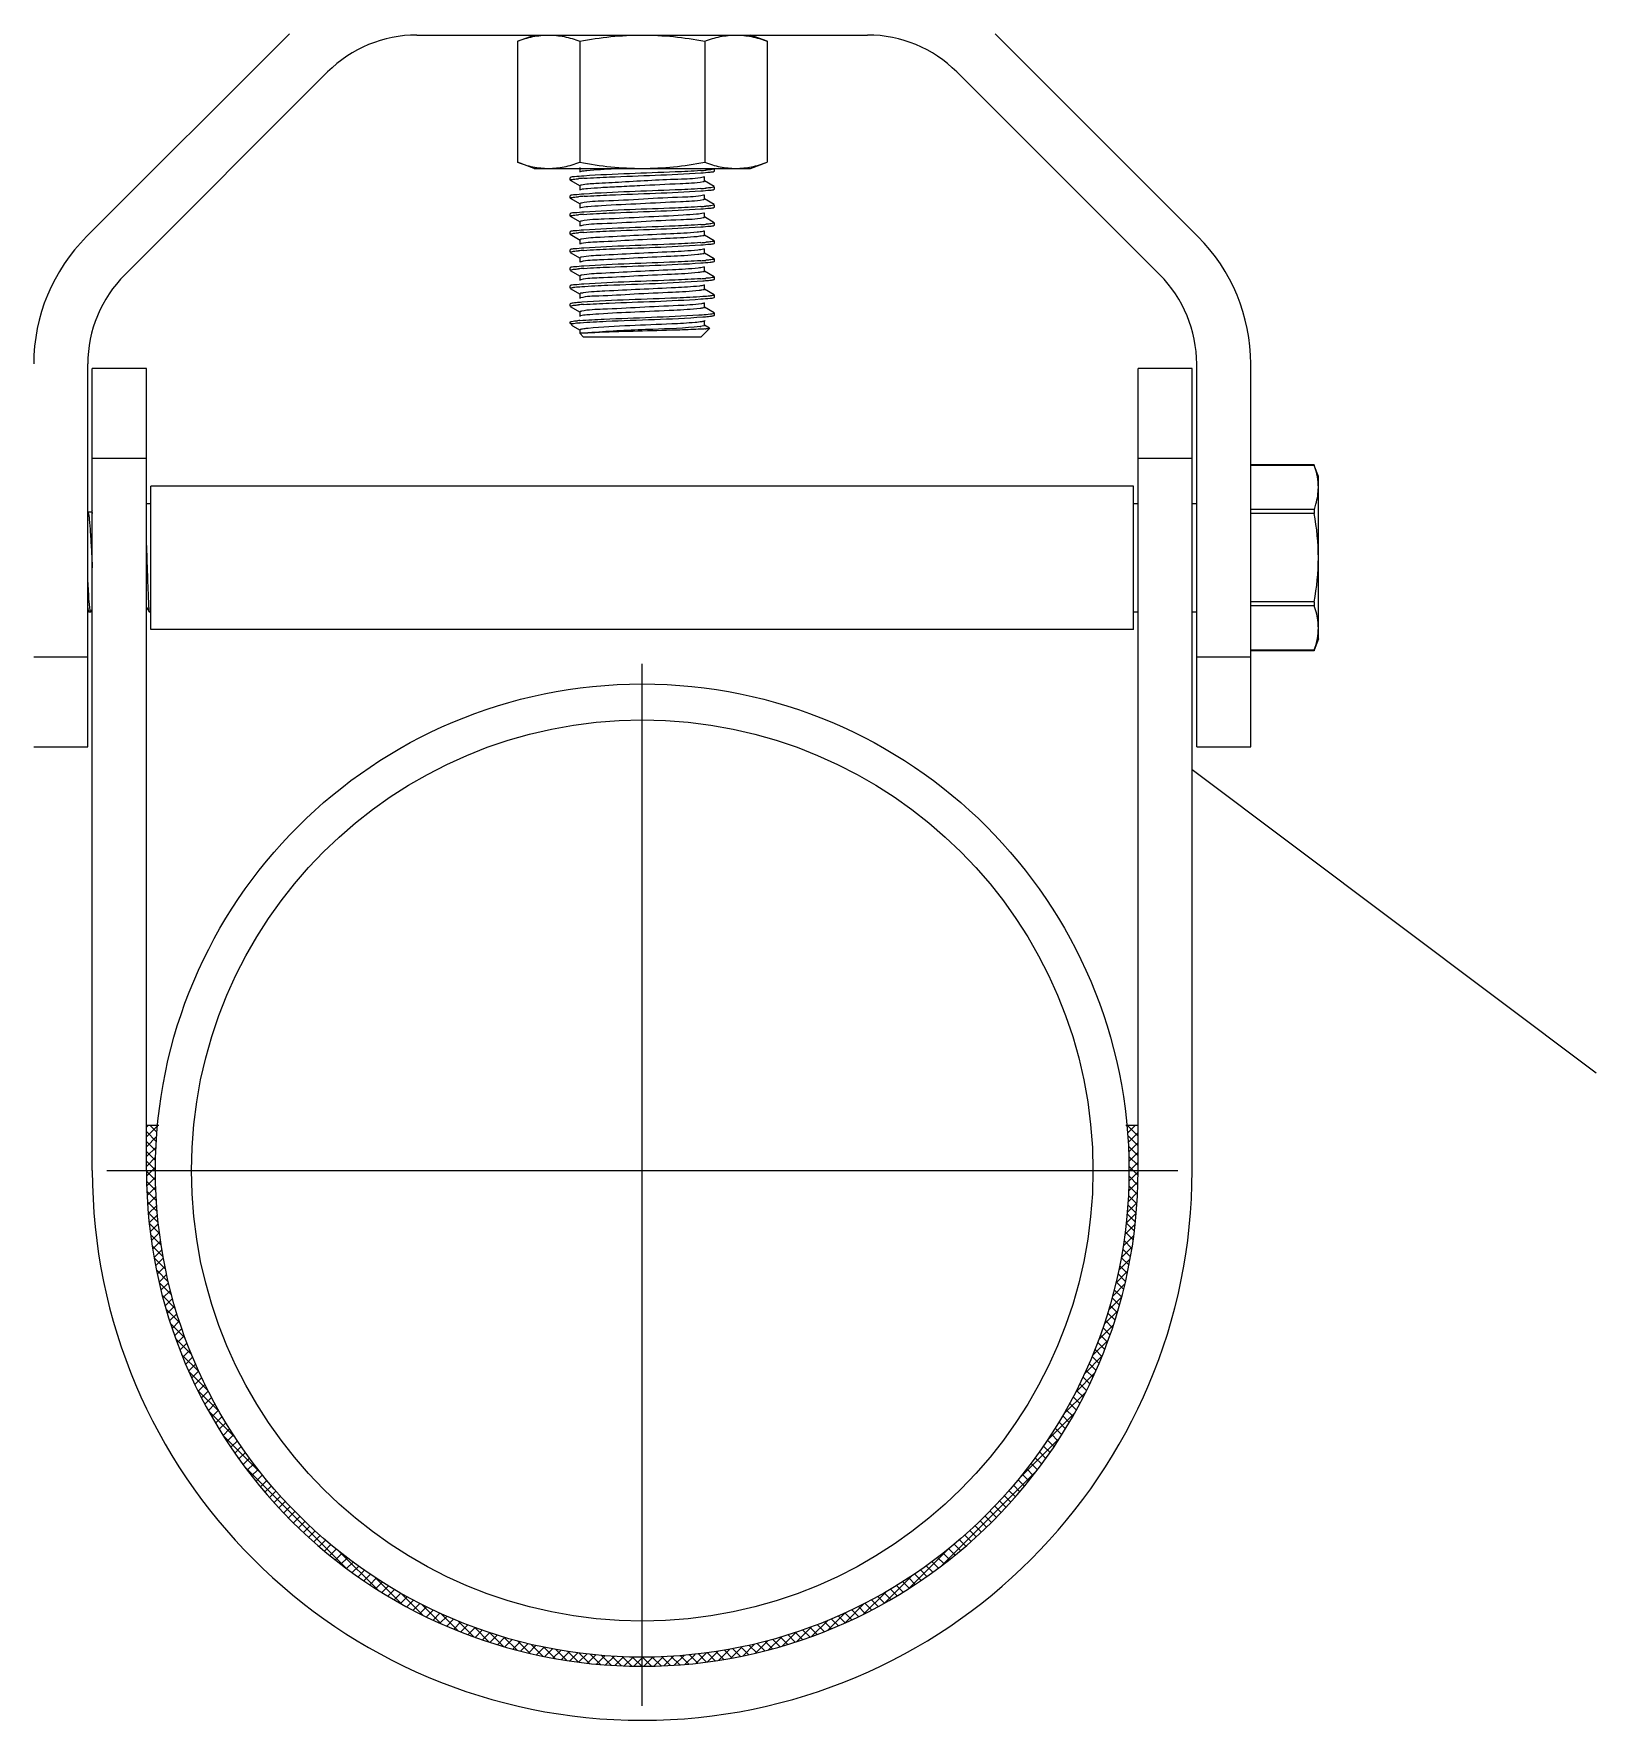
# Model space of a CAD drawing. Extents: x 1031190 to 1725648, y 733081 to 1571294.
# Drawn here: x 1133056 to 1135120, y 1245939 to 1248167 of the extents above; entities that cross this region are included whole.
import ezdxf

# ---------------------------------------------------------------- set-up
doc = ezdxf.new("R2010")
doc.units = 0
doc.header["$LTSCALE"] = 1000
doc.header["$MEASUREMENT"] = 0
doc.linetypes.add('CENTER', pattern=[8, 5, -1, 1, -1])
doc.styles.get("Standard").update_dxf_attribs({"font": 'gbenor.shx', "bigfont": 'gbcbig.shx'})
doc.dimstyles.get("Standard").update_dxf_attribs({"dimtxt": 0.18, "dimasz": 0.18, "dimexe": 0.18, "dimexo": 0.0625, "dimgap": 0.09, "dimtad": 0, "dimtih": 1, "dimtoh": 1, "dimdec": 4, "dimzin": 0, "dimdsep": 46, "dimtxsty": 'Standard', "dimcen": 0.09, "dimadec": 0, "dimazin": 0, "dimtfac": 1, "dimtdec": 4, "dimtofl": 0, "dimtmove": 0, "dimatfit": 3, "dimfxl": 0, "dimtolj": 1, "dimtzin": 0, "dimarcsym": 0})

msp = doc.modelspace()

# ---------------------------------------------------------------- hatches: boundary and pattern name
h = msp.add_hatch()
h.set_pattern_fill('ANSI37', color=256, scale=2.904, style=0)
h.set_pattern_definition([(45, (1273459.396, 1511985.405), (-6.51966594, 6.51966594), []), (135, (1273459.396, 1511985.405), (-6.51966594, -6.51966594), [])])
h.paths.add_polyline_path([(1134514.6, 1246724.9), (1134499.9, 1246724.9, -0.023186), (1134502.7, 1246665.3, -1), (1133216.8, 1246665.3, -0.023186), (1133219.6, 1246724.9), (1133204.9, 1246724.9), (1133204.9, 1246665.3, 1), (1134514.6, 1246665.3)])

# ---------------------------------------------------------------- linework, layer by layer
at = {"linetype": 'Continuous'}
for p, q in [((1133393.7, 1248167.2), (1133125.8, 1247899.3)), ((1133562.1, 1248165.5), (1134157.4, 1248165.5)), ((1133694.8, 1248157.5), (1133716.9, 1248165.5)), ((1134024.7, 1248157.5), (1134002.6, 1248165.5)), ((1134593.7, 1247899.3), (1134325.8, 1248167.2)), ((1133694.8, 1248157.5), (1133694.8, 1247997.4)), ((1133777.2, 1248157.5), (1133777.2, 1247997.4)), ((1133942.2, 1248157.5), (1133942.2, 1247997.4)), ((1134024.7, 1248157.5), (1134024.7, 1247997.4)), ((1133176.3, 1247848.8), (1133444.2, 1248116.7)), ((1134275.3, 1248116.7), (1134543.2, 1247848.8)), ((1133716.9, 1247989.3), (1133694.8, 1247997.4)), ((1133716.9, 1247989.3), (1134002.6, 1247989.3)), ((1133777.4, 1247990.3), (1133777.4, 1247984.3)), ((1133955, 1247985.8), (1133955, 1247988.8)), ((1133955, 1247985.8), (1133955, 1247988.8)), ((1134002.6, 1247989.3), (1134024.7, 1247997.4)), ((1133764.7, 1247977.1), (1133764.5, 1247976.9)), ((1133764.5, 1247973.9), (1133764.5, 1247976.9)), ((1133764.5, 1247973.9), (1133764.5, 1247976.9)), ((1133764.7, 1247973.6), (1133777.6, 1247966.1)), ((1133777.4, 1247966.4), (1133777.4, 1247960.5)), ((1133954.8, 1247965.2), (1133941.8, 1247972.7)), ((1133942.1, 1247972.4), (1133942.1, 1247978.4)), ((1133954.8, 1247985.5), (1133955, 1247985.8)), ((1133955, 1247962), (1133955, 1247965)), ((1133955, 1247962), (1133955, 1247965)), ((1133764.7, 1247953.3), (1133764.5, 1247953.1)), ((1133764.5, 1247950.1), (1133764.5, 1247953.1)), ((1133764.5, 1247950.1), (1133764.5, 1247953.1)), ((1133764.7, 1247949.8), (1133777.6, 1247942.3)), ((1133777.4, 1247942.6), (1133777.4, 1247936.7)), ((1133940.7, 1247947.9), (1133940, 1247947.7)), ((1133954.8, 1247941.4), (1133941.8, 1247948.9)), ((1133942.1, 1247948.6), (1133942.1, 1247954.5)), ((1133954.8, 1247961.7), (1133955, 1247962)), ((1133764.7, 1247929.5), (1133764.5, 1247929.2)), ((1133764.5, 1247926.3), (1133764.5, 1247929.2)), ((1133764.5, 1247926.3), (1133764.5, 1247929.2)), ((1133764.7, 1247926), (1133777.6, 1247918.5)), ((1133940.9, 1247924.1), (1133940.1, 1247923.9)), ((1133954.8, 1247917.6), (1133941.8, 1247925.1)), ((1133942.1, 1247924.8), (1133942.1, 1247930.7)), ((1133954.8, 1247937.9), (1133955, 1247938.2)), ((1133955, 1247938.2), (1133955, 1247941.1)), ((1133955, 1247938.2), (1133955, 1247941.1)), ((1133764.7, 1247905.7), (1133764.5, 1247905.4)), ((1133764.5, 1247902.5), (1133764.5, 1247905.4)), ((1133764.5, 1247902.5), (1133764.5, 1247905.4)), ((1133764.7, 1247902.2), (1133777.6, 1247894.7)), ((1133777.4, 1247918.8), (1133777.4, 1247912.9)), ((1133954.8, 1247893.8), (1133941.8, 1247901.3)), ((1133942.1, 1247901), (1133942.1, 1247906.9)), ((1133954.8, 1247914.1), (1133955, 1247914.4)), ((1133955, 1247914.4), (1133955, 1247917.3)), ((1133955, 1247914.4), (1133955, 1247917.3)), ((1133764.7, 1247881.9), (1133764.5, 1247881.6)), ((1133764.5, 1247878.6), (1133764.5, 1247881.6)), ((1133764.5, 1247878.6), (1133764.5, 1247881.6)), ((1133764.7, 1247878.4), (1133777.6, 1247870.9)), ((1133777.4, 1247895), (1133777.4, 1247889.1)), ((1133954.8, 1247870), (1133941.8, 1247877.5)), ((1133942.1, 1247877.2), (1133942.1, 1247883.1)), ((1133954.8, 1247890.3), (1133955, 1247890.5)), ((1133955, 1247890.5), (1133955, 1247893.5)), ((1133955, 1247890.5), (1133955, 1247893.5)), ((1133764.7, 1247858.1), (1133764.5, 1247857.8)), ((1133764.5, 1247854.8), (1133764.5, 1247857.8)), ((1133764.5, 1247854.8), (1133764.5, 1247857.8)), ((1133764.7, 1247854.6), (1133777.6, 1247847.1)), ((1133777.4, 1247871.2), (1133777.4, 1247865.2)), ((1133954.8, 1247846.2), (1133941.8, 1247853.6)), ((1133942.1, 1247853.3), (1133942.1, 1247859.3)), ((1133954.8, 1247866.5), (1133955, 1247866.7)), ((1133955, 1247866.7), (1133955, 1247869.7)), ((1133955, 1247866.7), (1133955, 1247869.7)), ((1133764.7, 1247834.3), (1133764.5, 1247834)), ((1133764.5, 1247831), (1133764.5, 1247834)), ((1133764.5, 1247831), (1133764.5, 1247834)), ((1133764.7, 1247830.8), (1133777.6, 1247823.3)), ((1133777.4, 1247847.4), (1133777.4, 1247841.4)), ((1133942.1, 1247829.5), (1133942.1, 1247835.5)), ((1133954.8, 1247842.7), (1133955, 1247842.9)), ((1133955, 1247842.9), (1133955, 1247845.9)), ((1133955, 1247842.9), (1133955, 1247845.9)), ((1133764.7, 1247810.4), (1133764.5, 1247810.2)), ((1133764.5, 1247807.2), (1133764.5, 1247810.2)), ((1133764.5, 1247807.2), (1133764.5, 1247810.2)), ((1133777.4, 1247823.6), (1133777.4, 1247817.6)), ((1133954.8, 1247822.3), (1133941.8, 1247829.8)), ((1133942.1, 1247805.7), (1133942.1, 1247811.7)), ((1133954.8, 1247818.8), (1133955, 1247819.1)), ((1133955, 1247819.1), (1133955, 1247822.1)), ((1133955, 1247819.1), (1133955, 1247822.1)), ((1133764.5, 1247786.5), (1133764.7, 1247786.6)), ((1133764.5, 1247786.4), (1133764.5, 1247786.5)), ((1133764.5, 1247784.3), (1133764.5, 1247786.4)), ((1133764.7, 1247806.9), (1133777.6, 1247799.5)), ((1133777.4, 1247799.8), (1133777.4, 1247793.8)), ((1133954.8, 1247798.5), (1133941.8, 1247806)), ((1133941.8, 1247787.6), (1133942.9, 1247788.2)), ((1133942.1, 1247781.9), (1133942.1, 1247787.9)), ((1133954.8, 1247798), (1133954.9, 1247798.1)), ((1133954.8, 1247795), (1133955, 1247795.3)), ((1133955, 1247795.3), (1133955, 1247798.3)), ((1133955, 1247795.3), (1133955, 1247798.3)), ((1133764.5, 1247784.3), (1133767.1, 1247784.3)), ((1133766.6, 1247782.2), (1133767.5, 1247781.5)), ((1133767.5, 1247781.5), (1133777.6, 1247775.6)), ((1133777.4, 1247775.9), (1133777.4, 1247771.4)), ((1133782.9, 1247771.4), (1133777.4, 1247771.4)), ((1133782.3, 1247766.4), (1133777.4, 1247771.4)), ((1133937.1, 1247766.4), (1133782.3, 1247766.4)), ((1133937.1, 1247766.4), (1133948.8, 1247778.1)), ((1133948.7, 1247778.2), (1133941.8, 1247782.2)), ((1133127.5, 1247224.9), (1133127.5, 1247730.9)), ((1133204.9, 1247725), (1133133.4, 1247725)), ((1133133.4, 1246665.3), (1133133.4, 1247725)), ((1133204.9, 1246665.3), (1133204.9, 1247725)), ((1134586, 1247725), (1134514.6, 1247725)), ((1134514.6, 1246665.3), (1134514.6, 1247725)), ((1134586, 1246665.3), (1134586, 1247725)), ((1134592, 1247224.9), (1134592, 1247730.9)), ((1134663.4, 1247224.9), (1134663.4, 1247730.9)), ((1133204.9, 1247605.9), (1133133.4, 1247605.9)), ((1134586, 1247605.9), (1134514.6, 1247605.9)), ((1134747.1, 1247597.8), (1134663.4, 1247597.8)), ((1134747.3, 1247597), (1134663.4, 1247597)), ((1134747, 1247597.8), (1134747.3, 1247597)), ((1134752.7, 1247582.1), (1134747.3, 1247597)), ((1134508.6, 1247569.6), (1133210.8, 1247569.6)), ((1133210.8, 1247380.3), (1133210.8, 1247569.6)), ((1134508.6, 1247380.3), (1134508.6, 1247569.6)), ((1134752.7, 1247367.8), (1134752.7, 1247582.1)), ((1133204.9, 1247546.4), (1133210.8, 1247546.4)), ((1133204.9, 1247546.4), (1133210.8, 1247546.4)), ((1134508.6, 1247546.4), (1134514.6, 1247546.4)), ((1134508.6, 1247546.4), (1134514.6, 1247546.4)), ((1134586, 1247546.4), (1134592, 1247546.4)), ((1134586, 1247546.4), (1134592, 1247546.4)), ((1133127.8, 1247534.8), (1133127.5, 1247535.4)), ((1133132.7, 1247535.1), (1133127.5, 1247535.1)), ((1133133.4, 1247536.7), (1133132.5, 1247535.1)), ((1134747.3, 1247538.5), (1134663.4, 1247538.5)), ((1134747.3, 1247533.4), (1134663.4, 1247533.4)), ((1133204.9, 1247408.6), (1133205.7, 1247408.6)), ((1133205.5, 1247408.9), (1133205.6, 1247408.6)), ((1133205.6, 1247408.6), (1133208.5, 1247403.6)), ((1134747.3, 1247416.5), (1134663.4, 1247416.5)), ((1134747.3, 1247411.4), (1134663.4, 1247411.4)), ((1133127.5, 1247405.5), (1133128.5, 1247403.7)), ((1133128.5, 1247403.7), (1133128.8, 1247403.5)), ((1133128.8, 1247403.5), (1133131.4, 1247403.5)), ((1133128.8, 1247403.5), (1133131.4, 1247403.5)), ((1133131.7, 1247403.7), (1133131.4, 1247403.5)), ((1133131.7, 1247403.7), (1133133.4, 1247406.8)), ((1133208.5, 1247403.6), (1133208.6, 1247403.5)), ((1133208.6, 1247403.5), (1133210.8, 1247403.5)), ((1133208.6, 1247403.5), (1133210.8, 1247403.5)), ((1134508.6, 1247403.5), (1134514.6, 1247403.5)), ((1134508.6, 1247403.5), (1134514.6, 1247403.5)), ((1134586, 1247403.5), (1134592, 1247403.5)), ((1134586, 1247403.5), (1134592, 1247403.5)), ((1134508.6, 1247380.3), (1133210.8, 1247380.3)), ((1134752.7, 1247367.8), (1134747.3, 1247352.9)), ((1133056.1, 1247344), (1133127.5, 1247344)), ((1134592, 1247344), (1134663.4, 1247344)), ((1134747.3, 1247352.9), (1134663.4, 1247352.9)), ((1134747.1, 1247352.1), (1134663.4, 1247352.1)), ((1134747.3, 1247352.9), (1134747, 1247352.1)), ((1133056.1, 1247224.9), (1133127.5, 1247224.9)), ((1134592, 1247224.9), (1134663.4, 1247224.9)), ((1133221.1, 1246724.9), (1133204.9, 1246724.9)), ((1134514.6, 1246724.9), (1134498.4, 1246724.9))]:
    msp.add_line(p, q, dxfattribs=at)
at = {"color": 0, "linetype": 'CENTER'}
for p, q in [((1133859.7, 1245958.1), (1133859.7, 1247334.8)), ((1133152.5, 1246665.3), (1134567, 1246665.3))]:
    msp.add_line(p, q, dxfattribs=at)
at = {"linetype": 'Continuous'}
for radius in [642.9, 595.3]:
    msp.add_circle((1133859.7, 1246665.3), radius, dxfattribs=at)
for centre, radius, start, end in [((1133562.1, 1247998.8), 166.7, 90, 135), ((1134157.4, 1247998.8), 166.7, 45, 90), ((1133909.6, 1248395.4), 409.9, 273.83, 274.8033), ((1133810.2, 1247563.4), 413.8, 93.801, 94.806), ((1133936.1, 1247990.8), 19.7, 281.4638, 282.555), ((1133810.5, 1247534.9), 418.5, 93.7705, 94.8059), ((1133909.6, 1248371.8), 410.1, 273.8287, 274.8033), ((1133809.7, 1247522.3), 407.3, 93.848, 94.803), ((1133909.6, 1248347.5), 409.6, 273.8318, 274.8033), ((1133294.2, 1247730.9), 238.1, 135, 180), ((1133809.8, 1247497.2), 408.5, 93.8383, 94.8045), ((1133909.9, 1248321), 406.9, 273.8501, 274.8032), ((1134425.3, 1247730.9), 238.1, 0, 45), ((1133809.9, 1247471.5), 410.4, 93.8243, 94.8054), ((1133909.7, 1248299.2), 409, 273.8361, 274.8034), ((1133810.2, 1247444.4), 413.7, 93.8019, 94.806), ((1133909.6, 1248276.3), 409.9, 273.8301, 274.8033), ((1133294.2, 1247730.9), 166.7, 135, 180), ((1133909.6, 1248252.7), 410.1, 273.8286, 274.8033), ((1134425.3, 1247730.9), 166.7, 0, 45), ((1133809.7, 1247403.2), 407.3, 93.8481, 94.803), ((1133800, 1247501.9), 287.3, 94.5029, 95.1286), ((1133806, 1247424.3), 362.3, 94.4288, 94.5479), ((1133925.6, 1247866.3), 86.5, 277.0601, 277.7461), ((1133930.9, 1247935.1), 158.4, 274.1459, 274.589), ((1133859.7, 1246665.3), 726.3, 180, 0), ((1133859.7, 1246665.3), 654.9, 180, 0)]:
    msp.add_arc(centre, radius, start, end, dxfattribs=at)
for points, knots in [([(1133694.8, 1248157.5), (1133701.5, 1248159.9), (1133715, 1248164), (1133729.1, 1248165.5), (1133736, 1248165.5)], [0, 0, 0, 0, 0.506411, 1, 1, 1, 1]), ([(1133736, 1248165.5), (1133742.9, 1248165.5), (1133757, 1248164), (1133770.6, 1248159.9), (1133777.2, 1248157.5)], [0, 0, 0, 0, 0.493589, 1, 1, 1, 1]), ([(1133777.2, 1248157.5), (1133790.9, 1248160), (1133818.2, 1248164), (1133845.9, 1248165.5), (1133859.7, 1248165.5)], [0, 0, 0, 0, 0.500036, 1, 1, 1, 1]), ([(1133859.7, 1248165.5), (1133873.6, 1248165.5), (1133901.2, 1248164), (1133928.6, 1248160), (1133942.2, 1248157.5)], [0, 0, 0, 0, 0.499964, 1, 1, 1, 1]), ([(1133942.2, 1248157.5), (1133948.9, 1248159.9), (1133962.4, 1248164), (1133976.5, 1248165.5), (1133983.5, 1248165.5)], [0, 0, 0, 0, 0.506411, 1, 1, 1, 1]), ([(1133983.5, 1248165.5), (1133990.4, 1248165.5), (1134004.5, 1248164), (1134018, 1248159.9), (1134024.7, 1248157.5)], [0, 0, 0, 0, 0.493589, 1, 1, 1, 1]), ([(1133694.8, 1247997.4), (1133701.5, 1247994.9), (1133715, 1247990.9), (1133729.1, 1247989.3), (1133736, 1247989.3)], [0, 0, 0, 0, 0.506411, 1, 1, 1, 1]), ([(1133736, 1247989.3), (1133742.9, 1247989.3), (1133757, 1247990.9), (1133770.6, 1247994.9), (1133777.2, 1247997.4)], [0, 0, 0, 0, 0.493589, 1, 1, 1, 1]), ([(1133777.2, 1247997.4), (1133790.9, 1247994.9), (1133818.2, 1247990.8), (1133845.9, 1247989.3), (1133859.7, 1247989.3)], [0, 0, 0, 0, 0.500036, 1, 1, 1, 1]), ([(1133839.3, 1247989.3), (1133833.9, 1247989.1), (1133816.3, 1247988.2), (1133798.7, 1247987.3), (1133786.6, 1247986.1)], [0, 0, 0, 0, 0.307606, 1, 1, 1, 1]), ([(1133859.7, 1247989.3), (1133873.6, 1247989.3), (1133901.2, 1247990.8), (1133928.6, 1247994.9), (1133942.2, 1247997.4)], [0, 0, 0, 0, 0.499964, 1, 1, 1, 1]), ([(1133942.2, 1247997.4), (1133948.9, 1247994.9), (1133962.4, 1247990.9), (1133976.5, 1247989.3), (1133983.5, 1247989.3)], [0, 0, 0, 0, 0.506411, 1, 1, 1, 1]), ([(1133955, 1247988.8), (1133955, 1247988.3), (1133952.7, 1247988.1), (1133951.5, 1247987.7), (1133950.4, 1247987.6)], [0, 0, 0, 0, 0.271498, 1, 1, 1, 1]), ([(1133983.5, 1247989.3), (1133990.4, 1247989.3), (1134004.5, 1247990.9), (1134018, 1247994.9), (1134024.7, 1247997.4)], [0, 0, 0, 0, 0.493589, 1, 1, 1, 1]), ([(1133764.5, 1247973.9), (1133764.5, 1247974.3), (1133766.8, 1247974.6), (1133767.9, 1247974.9), (1133769.1, 1247975.1)], [0, 0, 0, 0, 0.271489, 1, 1, 1, 1]), ([(1133782.5, 1247979.2), (1133778.4, 1247979), (1133772.6, 1247978.2), (1133766.3, 1247978.1), (1133764.7, 1247977.1)], [0, 0, 0, 0, 0.690397, 1, 1, 1, 1]), ([(1133779.4, 1247967.3), (1133778.9, 1247967.2), (1133778.3, 1247967), (1133777.4, 1247966.7), (1133777.4, 1247966.4)], [0, 0, 0, 0, 0.704879, 1, 1, 1, 1]), ([(1133786.6, 1247986.1), (1133785.5, 1247986), (1133782.5, 1247985.6), (1133779.3, 1247985.6), (1133777.6, 1247984.6)], [0, 0, 0, 0, 0.376069, 1, 1, 1, 1]), ([(1133940, 1247971.5), (1133930, 1247969.5), (1133902, 1247968.9), (1133865, 1247966.6), (1133830.1, 1247965.1), (1133807, 1247963.9), (1133790.2, 1247962.5), (1133781.2, 1247962), (1133778.3, 1247961.1)], [0, 0, 0, 0, 0.187457, 0.515971, 0.686936, 0.835422, 0.943971, 1, 1, 1, 1]), ([(1133940.3, 1247977.6), (1133931, 1247975.5), (1133894.8, 1247974.7), (1133847.6, 1247972), (1133803.5, 1247969.4), (1133785.6, 1247968.6), (1133779.4, 1247967.3)], [0, 0, 0, 0, 0.177393, 0.66769, 0.881926, 1, 1, 1, 1]), ([(1133937, 1247986.4), (1133925.7, 1247985.6), (1133874.2, 1247983.2), (1133822.7, 1247982), (1133782.5, 1247979.2)], [0, 0, 0, 0, 0.219163, 1, 1, 1, 1]), ([(1133782.7, 1247976.3), (1133794, 1247977), (1133845.4, 1247979.5), (1133896.9, 1247980.7), (1133937, 1247983.4)], [0, 0, 0, 0, 0.219847, 1, 1, 1, 1]), ([(1133937, 1247983.4), (1133941.1, 1247983.7), (1133946.9, 1247984.5), (1133953.2, 1247984.6), (1133954.8, 1247985.5)], [0, 0, 0, 0, 0.69032, 1, 1, 1, 1]), ([(1133941.8, 1247978.1), (1133941.7, 1247977.9), (1133941.2, 1247977.8), (1133940.6, 1247977.6), (1133940.3, 1247977.6)], [0, 0, 0, 0, 0.399724, 1, 1, 1, 1]), ([(1133942.1, 1247972.4), (1133942.1, 1247972.2), (1133941.3, 1247971.8), (1133940.8, 1247971.7), (1133940.3, 1247971.6)], [0, 0, 0, 0, 0.300214, 1, 1, 1, 1]), ([(1133955, 1247965), (1133955, 1247964.5), (1133952.7, 1247964.2), (1133951.5, 1247963.9), (1133950.4, 1247963.8)], [0, 0, 0, 0, 0.271487, 1, 1, 1, 1]), ([(1133764.5, 1247950.1), (1133764.5, 1247950.5), (1133766.8, 1247950.8), (1133768, 1247951.1), (1133769.1, 1247951.3)], [0, 0, 0, 0, 0.271295, 1, 1, 1, 1]), ([(1133782.7, 1247955.4), (1133778.6, 1247955.2), (1133772.7, 1247954.3), (1133766.3, 1247954.2), (1133764.7, 1247953.3)], [0, 0, 0, 0, 0.690611, 1, 1, 1, 1]), ([(1133779.4, 1247943.5), (1133778.9, 1247943.4), (1133778.3, 1247943.2), (1133777.4, 1247942.9), (1133777.4, 1247942.6)], [0, 0, 0, 0, 0.705077, 1, 1, 1, 1]), ([(1133778.3, 1247961.1), (1133778.2, 1247961), (1133777.9, 1247960.9), (1133777.7, 1247960.9), (1133777.6, 1247960.8)], [0, 0, 0, 0, 0.566217, 1, 1, 1, 1]), ([(1133940, 1247947.7), (1133930.3, 1247945.7), (1133902.5, 1247945.1), (1133857.9, 1247942.3), (1133817.1, 1247940.9), (1133790.8, 1247938.8), (1133781.6, 1247938.2), (1133778.6, 1247937.3)], [0, 0, 0, 0, 0.184913, 0.510935, 0.830756, 0.941119, 1, 1, 1, 1]), ([(1133940.7, 1247953.8), (1133931.6, 1247951.6), (1133904.8, 1247951.3), (1133861, 1247948.6), (1133816.5, 1247946.1), (1133789, 1247945.5), (1133779.4, 1247943.5)], [0, 0, 0, 0, 0.173043, 0.493074, 0.817013, 1, 1, 1, 1]), ([(1133937, 1247962.6), (1133925.7, 1247961.8), (1133874.3, 1247959.4), (1133822.9, 1247958.2), (1133782.7, 1247955.4)], [0, 0, 0, 0, 0.218984, 1, 1, 1, 1]), ([(1133783, 1247952.5), (1133794.3, 1247953.2), (1133845.7, 1247955.7), (1133897.1, 1247956.9), (1133937, 1247959.6)], [0, 0, 0, 0, 0.220532, 1, 1, 1, 1]), ([(1133937, 1247959.6), (1133941.1, 1247959.9), (1133946.9, 1247960.7), (1133953.2, 1247960.8), (1133954.8, 1247961.7)], [0, 0, 0, 0, 0.690291, 1, 1, 1, 1]), ([(1133941.8, 1247954.2), (1133941.7, 1247954.2), (1133941.3, 1247954), (1133940.9, 1247953.9), (1133940.7, 1247953.8)], [0, 0, 0, 0, 0.410179, 1, 1, 1, 1]), ([(1133942.1, 1247948.6), (1133942.1, 1247948.4), (1133941.5, 1247948.1), (1133941, 1247948), (1133940.7, 1247947.9)], [0, 0, 0, 0, 0.308051, 1, 1, 1, 1]), ([(1133764.5, 1247926.3), (1133764.5, 1247926.7), (1133766.8, 1247927), (1133767.9, 1247927.3), (1133769.1, 1247927.4)], [0, 0, 0, 0, 0.271606, 1, 1, 1, 1]), ([(1133783, 1247931.6), (1133778.8, 1247931.4), (1133772.8, 1247930.5), (1133766.4, 1247930.5), (1133764.7, 1247929.5)], [0, 0, 0, 0, 0.690892, 1, 1, 1, 1]), ([(1133779.4, 1247919.7), (1133778.9, 1247919.6), (1133778.3, 1247919.4), (1133777.4, 1247919), (1133777.4, 1247918.8)], [0, 0, 0, 0, 0.70574, 1, 1, 1, 1]), ([(1133778.6, 1247937.3), (1133778.4, 1247937.3), (1133778.1, 1247937.2), (1133777.8, 1247937.1), (1133777.6, 1247937)], [0, 0, 0, 0, 0.579663, 1, 1, 1, 1]), ([(1133940.1, 1247923.9), (1133930.5, 1247921.9), (1133903, 1247921.3), (1133858.6, 1247918.8), (1133814.8, 1247916.1), (1133788, 1247915.8), (1133778.9, 1247913.6)], [0, 0, 0, 0, 0.182676, 0.506256, 0.826306, 1, 1, 1, 1]), ([(1133940.9, 1247930.1), (1133937.9, 1247929.3), (1133928.8, 1247928.6), (1133902.6, 1247926.5), (1133861.7, 1247925.1), (1133817, 1247922.3), (1133789.2, 1247921.7), (1133779.4, 1247919.7)], [0, 0, 0, 0, 0.058467, 0.168569, 0.488344, 0.81473, 1, 1, 1, 1]), ([(1133782.3, 1247928.6), (1133793.6, 1247929.4), (1133845.2, 1247931.9), (1133896.9, 1247933.1), (1133937.2, 1247935.8)], [0, 0, 0, 0, 0.219027, 1, 1, 1, 1]), ([(1133937, 1247938.8), (1133925.8, 1247938), (1133874.5, 1247935.5), (1133823.1, 1247934.3), (1133783, 1247931.6)], [0, 0, 0, 0, 0.218636, 1, 1, 1, 1]), ([(1133937.2, 1247935.8), (1133941.2, 1247936.1), (1133947, 1247936.9), (1133953.2, 1247937), (1133954.8, 1247937.9)], [0, 0, 0, 0, 0.69012, 1, 1, 1, 1]), ([(1133941.8, 1247930.4), (1133941.7, 1247930.4), (1133941.4, 1247930.2), (1133941.1, 1247930.1), (1133940.9, 1247930.1)], [0, 0, 0, 0, 0.42214, 1, 1, 1, 1]), ([(1133942.1, 1247924.8), (1133942.1, 1247924.6), (1133941.6, 1247924.3), (1133941.2, 1247924.2), (1133940.9, 1247924.1)], [0, 0, 0, 0, 0.317825, 1, 1, 1, 1]), ([(1133955, 1247941.1), (1133955, 1247940.7), (1133952.7, 1247940.4), (1133951.5, 1247940.1), (1133950.4, 1247940)], [0, 0, 0, 0, 0.271512, 1, 1, 1, 1]), ([(1133764.5, 1247902.5), (1133764.5, 1247902.9), (1133766.8, 1247903.2), (1133767.9, 1247903.5), (1133769, 1247903.6)], [0, 0, 0, 0, 0.271632, 1, 1, 1, 1]), ([(1133782.3, 1247907.8), (1133778.2, 1247907.5), (1133772.5, 1247906.7), (1133766.3, 1247906.6), (1133764.7, 1247905.7)], [0, 0, 0, 0, 0.690153, 1, 1, 1, 1]), ([(1133778.9, 1247913.6), (1133778.6, 1247913.5), (1133778.2, 1247913.4), (1133777.8, 1247913.3), (1133777.6, 1247913.2)], [0, 0, 0, 0, 0.591406, 1, 1, 1, 1]), ([(1133932.2, 1247899.1), (1133920.4, 1247897.9), (1133892.3, 1247896.5), (1133849.4, 1247894.7), (1133810.3, 1247892.2), (1133787.1, 1247891.6), (1133779.2, 1247889.9)], [0, 0, 0, 0, 0.231611, 0.549958, 0.840821, 1, 1, 1, 1]), ([(1133932.2, 1247905), (1133920.5, 1247903.9), (1133892.7, 1247902.5), (1133850.1, 1247900.7), (1133810.9, 1247898.3), (1133787.7, 1247897.5), (1133779.5, 1247895.9)], [0, 0, 0, 0, 0.229817, 0.546056, 0.837001, 1, 1, 1, 1]), ([(1133937.2, 1247915), (1133925.9, 1247914.2), (1133874.3, 1247911.7), (1133822.6, 1247910.5), (1133782.3, 1247907.8)], [0, 0, 0, 0, 0.218951, 1, 1, 1, 1]), ([(1133782.4, 1247904.8), (1133793.7, 1247905.6), (1133845.2, 1247908.1), (1133896.8, 1247909.3), (1133937, 1247912)], [0, 0, 0, 0, 0.219111, 1, 1, 1, 1]), ([(1133941.2, 1247906.4), (1133940.8, 1247906.2), (1133937.8, 1247905.6), (1133934.8, 1247905.3), (1133932.2, 1247905)], [0, 0, 0, 0, 0.153672, 1, 1, 1, 1]), ([(1133942.1, 1247901), (1133942.1, 1247900.1), (1133937, 1247900.1), (1133934.7, 1247899.3), (1133932.2, 1247899.1)], [0, 0, 0, 0, 0.264855, 1, 1, 1, 1]), ([(1133937, 1247912), (1133941.1, 1247912.3), (1133946.9, 1247913.1), (1133953.2, 1247913.2), (1133954.8, 1247914.1)], [0, 0, 0, 0, 0.690251, 1, 1, 1, 1]), ([(1133941.8, 1247906.6), (1133941.8, 1247906.6), (1133941.5, 1247906.5), (1133941.3, 1247906.4), (1133941.2, 1247906.4)], [0, 0, 0, 0, 0.435885, 1, 1, 1, 1]), ([(1133955, 1247917.3), (1133955, 1247916.9), (1133952.7, 1247916.6), (1133951.6, 1247916.3), (1133950.4, 1247916.2)], [0, 0, 0, 0, 0.271635, 1, 1, 1, 1]), ([(1133764.5, 1247878.6), (1133764.5, 1247879.1), (1133766.8, 1247879.4), (1133767.9, 1247879.7), (1133769.1, 1247879.8)], [0, 0, 0, 0, 0.271604, 1, 1, 1, 1]), ([(1133782.4, 1247884), (1133778.3, 1247883.7), (1133772.6, 1247882.9), (1133766.3, 1247882.8), (1133764.7, 1247881.9)], [0, 0, 0, 0, 0.690253, 1, 1, 1, 1]), ([(1133779.5, 1247895.9), (1133779, 1247895.8), (1133778.3, 1247895.6), (1133777.4, 1247895.2), (1133777.4, 1247895)], [0, 0, 0, 0, 0.706684, 1, 1, 1, 1]), ([(1133779.2, 1247889.9), (1133778.9, 1247889.8), (1133778.3, 1247889.7), (1133777.8, 1247889.5), (1133777.6, 1247889.4)], [0, 0, 0, 0, 0.601132, 1, 1, 1, 1]), ([(1133933, 1247875.4), (1133921.2, 1247874.2), (1133893, 1247872.7), (1133849.6, 1247870.9), (1133810.2, 1247868.3), (1133786.8, 1247867.9), (1133778.9, 1247866)], [0, 0, 0, 0, 0.229681, 0.549925, 0.842622, 1, 1, 1, 1]), ([(1133933, 1247881.3), (1133921.5, 1247880.1), (1133893.7, 1247878.7), (1133851, 1247876.9), (1133811.5, 1247874.5), (1133787.9, 1247873.7), (1133779.6, 1247872.1)], [0, 0, 0, 0, 0.226067, 0.541995, 0.83483, 1, 1, 1, 1]), ([(1133937, 1247891.2), (1133925.8, 1247890.4), (1133874.2, 1247887.9), (1133822.6, 1247886.7), (1133782.4, 1247884)], [0, 0, 0, 0, 0.219164, 1, 1, 1, 1]), ([(1133782.5, 1247881), (1133793.8, 1247881.8), (1133845.3, 1247884.3), (1133896.9, 1247885.4), (1133937, 1247888.2)], [0, 0, 0, 0, 0.21936, 1, 1, 1, 1]), ([(1133941.8, 1247882.8), (1133941.5, 1247882.6), (1133938.6, 1247881.8), (1133935.6, 1247881.6), (1133933, 1247881.3)], [0, 0, 0, 0, 0.123476, 1, 1, 1, 1]), ([(1133942.1, 1247877.2), (1133942.1, 1247876.3), (1133937.4, 1247876.3), (1133935.3, 1247875.6), (1133933, 1247875.4)], [0, 0, 0, 0, 0.265469, 1, 1, 1, 1]), ([(1133937, 1247888.2), (1133941.1, 1247888.5), (1133946.9, 1247889.3), (1133953.2, 1247889.4), (1133954.8, 1247890.3)], [0, 0, 0, 0, 0.690307, 1, 1, 1, 1]), ([(1133955, 1247893.5), (1133955, 1247893.1), (1133952.7, 1247892.8), (1133951.6, 1247892.5), (1133950.4, 1247892.3)], [0, 0, 0, 0, 0.271547, 1, 1, 1, 1]), ([(1133764.5, 1247854.8), (1133764.5, 1247855.3), (1133766.8, 1247855.5), (1133767.9, 1247855.9), (1133769.1, 1247856)], [0, 0, 0, 0, 0.271494, 1, 1, 1, 1]), ([(1133782.5, 1247860.2), (1133778.4, 1247859.9), (1133772.6, 1247859.1), (1133766.3, 1247859), (1133764.7, 1247858.1)], [0, 0, 0, 0, 0.690391, 1, 1, 1, 1]), ([(1133779.6, 1247872.1), (1133779.1, 1247872), (1133778.4, 1247871.8), (1133777.4, 1247871.4), (1133777.4, 1247871.2)], [0, 0, 0, 0, 0.707858, 1, 1, 1, 1]), ([(1133778.9, 1247866), (1133778.7, 1247865.9), (1133778.2, 1247865.8), (1133777.8, 1247865.6), (1133777.6, 1247865.5)], [0, 0, 0, 0, 0.593362, 1, 1, 1, 1]), ([(1133933.7, 1247857.6), (1133922.4, 1247856.4), (1133894.9, 1247855), (1133852.3, 1247853.1), (1133812.5, 1247850.8), (1133788.5, 1247849.9), (1133780, 1247848.3)], [0, 0, 0, 0, 0.221233, 0.535572, 0.830345, 1, 1, 1, 1]), ([(1133937, 1247867.3), (1133925.7, 1247866.6), (1133874.2, 1247864.1), (1133822.7, 1247862.9), (1133782.5, 1247860.2)], [0, 0, 0, 0, 0.219166, 1, 1, 1, 1]), ([(1133782.7, 1247857.2), (1133794, 1247858), (1133845.4, 1247860.4), (1133896.9, 1247861.6), (1133937, 1247864.4)], [0, 0, 0, 0, 0.219828, 1, 1, 1, 1]), ([(1133941.8, 1247859), (1133941.5, 1247858.8), (1133938.9, 1247858.1), (1133936.1, 1247857.8), (1133933.7, 1247857.6)], [0, 0, 0, 0, 0.125687, 1, 1, 1, 1]), ([(1133942.1, 1247853.3), (1133942.1, 1247852.6), (1133937.8, 1247852.5), (1133935.8, 1247851.8), (1133933.7, 1247851.6)], [0, 0, 0, 0, 0.266222, 1, 1, 1, 1]), ([(1133937, 1247864.4), (1133941.1, 1247864.6), (1133946.9, 1247865.4), (1133953.2, 1247865.6), (1133954.8, 1247866.5)], [0, 0, 0, 0, 0.69032, 1, 1, 1, 1]), ([(1133955, 1247869.7), (1133955, 1247869.3), (1133952.7, 1247869), (1133951.5, 1247868.7), (1133950.4, 1247868.5)], [0, 0, 0, 0, 0.271499, 1, 1, 1, 1]), ([(1133764.5, 1247831), (1133764.5, 1247831.4), (1133766.4, 1247831.7), (1133767.4, 1247832), (1133768.4, 1247832.1)], [0, 0, 0, 0, 0.27423, 1, 1, 1, 1]), ([(1133782.7, 1247836.4), (1133778.6, 1247836.1), (1133772.7, 1247835.3), (1133766.3, 1247835.2), (1133764.7, 1247834.3)], [0, 0, 0, 0, 0.690603, 1, 1, 1, 1]), ([(1133768.4, 1247832.1), (1133769.1, 1247832.2), (1133772.9, 1247832.7), (1133776.7, 1247833), (1133779.8, 1247833.2)], [0, 0, 0, 0, 0.191512, 1, 1, 1, 1]), ([(1133780, 1247848.3), (1133779.3, 1247848.2), (1133778.6, 1247848), (1133777.4, 1247847.7), (1133777.4, 1247847.4)], [0, 0, 0, 0, 0.711971, 1, 1, 1, 1]), ([(1133778.7, 1247842.1), (1133778.5, 1247842.1), (1133778.1, 1247842), (1133777.8, 1247841.8), (1133777.6, 1247841.7)], [0, 0, 0, 0, 0.586259, 1, 1, 1, 1]), ([(1133933.7, 1247851.6), (1133922, 1247850.4), (1133893.6, 1247848.9), (1133849.9, 1247847.2), (1133810.2, 1247844.5), (1133786.6, 1247844.1), (1133778.7, 1247842.1)], [0, 0, 0, 0, 0.227469, 0.549388, 0.843981, 1, 1, 1, 1]), ([(1133779.8, 1247833.2), (1133791.3, 1247834), (1133844.7, 1247836.6), (1133898.1, 1247837.7), (1133939.9, 1247840.8)], [0, 0, 0, 0, 0.215734, 1, 1, 1, 1]), ([(1133935.4, 1247833.9), (1133924.9, 1247832.7), (1133898.6, 1247831.4), (1133856.9, 1247829.4), (1133816.3, 1247827.4), (1133791.3, 1247826.2), (1133781.8, 1247824.8)], [0, 0, 0, 0, 0.206521, 0.513188, 0.812618, 1, 1, 1, 1]), ([(1133937, 1247843.5), (1133925.7, 1247842.8), (1133874.3, 1247840.3), (1133822.8, 1247839.1), (1133782.7, 1247836.4)], [0, 0, 0, 0, 0.218993, 1, 1, 1, 1]), ([(1133941.8, 1247835.2), (1133941.6, 1247835), (1133939.5, 1247834.4), (1133937.3, 1247834.2), (1133935.4, 1247833.9)], [0, 0, 0, 0, 0.13181, 1, 1, 1, 1]), ([(1133939.9, 1247840.8), (1133941, 1247840.8), (1133944.8, 1247841.1), (1133948.6, 1247841.5), (1133951.1, 1247841.8)], [0, 0, 0, 0, 0.307513, 1, 1, 1, 1]), ([(1133955, 1247845.9), (1133955, 1247845.5), (1133952.7, 1247845.2), (1133951.5, 1247844.9), (1133950.4, 1247844.7)], [0, 0, 0, 0, 0.271487, 1, 1, 1, 1]), ([(1133951.1, 1247841.8), (1133951.9, 1247842), (1133953.1, 1247842.2), (1133954.4, 1247842.4), (1133954.8, 1247842.7)], [0, 0, 0, 0, 0.642962, 1, 1, 1, 1]), ([(1133764.5, 1247807.2), (1133764.5, 1247807.6), (1133766.8, 1247807.9), (1133767.9, 1247808.2), (1133769.1, 1247808.4)], [0, 0, 0, 0, 0.271605, 1, 1, 1, 1]), ([(1133768.4, 1247811.3), (1133767.6, 1247811.2), (1133766.4, 1247810.9), (1133765.1, 1247810.7), (1133764.7, 1247810.4)], [0, 0, 0, 0, 0.643685, 1, 1, 1, 1]), ([(1133779.8, 1247812.4), (1133778.6, 1247812.3), (1133774.8, 1247812), (1133771, 1247811.6), (1133768.4, 1247811.3)], [0, 0, 0, 0, 0.307291, 1, 1, 1, 1]), ([(1133781.8, 1247824.8), (1133781.1, 1247824.7), (1133779.9, 1247824.4), (1133777.4, 1247824.5), (1133777.4, 1247823.6)], [0, 0, 0, 0, 0.422, 1, 1, 1, 1]), ([(1133778.5, 1247818.2), (1133778.3, 1247818.2), (1133778, 1247818.1), (1133777.8, 1247818), (1133777.6, 1247817.9)], [0, 0, 0, 0, 0.574954, 1, 1, 1, 1]), ([(1133934.7, 1247827.9), (1133923.1, 1247826.6), (1133894.5, 1247825.2), (1133850.3, 1247823.4), (1133810.1, 1247820.5), (1133786.2, 1247820.4), (1133778.5, 1247818.2)], [0, 0, 0, 0, 0.224291, 0.54869, 0.846043, 1, 1, 1, 1]), ([(1133938.1, 1247810.5), (1133927.8, 1247808.9), (1133900.6, 1247807.8), (1133857.1, 1247805.7), (1133814.7, 1247803.2), (1133788.8, 1247802.5), (1133779.7, 1247800.7)], [0, 0, 0, 0, 0.196785, 0.514107, 0.823563, 1, 1, 1, 1]), ([(1133939.9, 1247819.9), (1133928.4, 1247819.1), (1133875.1, 1247816.5), (1133821.6, 1247815.4), (1133779.8, 1247812.4)], [0, 0, 0, 0, 0.214986, 1, 1, 1, 1]), ([(1133782.3, 1247809.6), (1133793.6, 1247810.3), (1133845.2, 1247812.8), (1133896.9, 1247814), (1133937.2, 1247816.8)], [0, 0, 0, 0, 0.219029, 1, 1, 1, 1]), ([(1133942.1, 1247829.5), (1133942.1, 1247828.8), (1133938.3, 1247828.6), (1133936.6, 1247828.1), (1133934.7, 1247827.9)], [0, 0, 0, 0, 0.267546, 1, 1, 1, 1]), ([(1133937.2, 1247816.8), (1133941.2, 1247817), (1133947, 1247817.8), (1133953.2, 1247817.9), (1133954.8, 1247818.8)], [0, 0, 0, 0, 0.690116, 1, 1, 1, 1]), ([(1133941.8, 1247811.4), (1133941.4, 1247811.1), (1133940.2, 1247810.8), (1133938.9, 1247810.6), (1133938.1, 1247810.5)], [0, 0, 0, 0, 0.362158, 1, 1, 1, 1]), ([(1133951.1, 1247821), (1133950.4, 1247820.9), (1133946.7, 1247820.4), (1133942.9, 1247820.1), (1133939.9, 1247819.9)], [0, 0, 0, 0, 0.191312, 1, 1, 1, 1]), ([(1133955, 1247822.1), (1133955, 1247821.7), (1133953.1, 1247821.4), (1133952.1, 1247821.1), (1133951.1, 1247821)], [0, 0, 0, 0, 0.274546, 1, 1, 1, 1]), ([(1133764.7, 1247786.6), (1133764.8, 1247786.7), (1133764.9, 1247786.7), (1133765.1, 1247786.8), (1133765.2, 1247786.8)], [0, 0, 0, 0, 0.441108, 1, 1, 1, 1]), ([(1133765.2, 1247786.8), (1133765.6, 1247787), (1133768.6, 1247787.6), (1133771.7, 1247787.9), (1133774.3, 1247788.1)], [0, 0, 0, 0, 0.146186, 1, 1, 1, 1]), ([(1133779.7, 1247800.7), (1133779.1, 1247800.5), (1133778.4, 1247800.4), (1133777.4, 1247800), (1133777.4, 1247799.8)], [0, 0, 0, 0, 0.709393, 1, 1, 1, 1]), ([(1133777.4, 1247788.4), (1133788, 1247789.2), (1133840.3, 1247791.8), (1133892.7, 1247793.1), (1133934.3, 1247795.7)], [0, 0, 0, 0, 0.203352, 1, 1, 1, 1]), ([(1133778.3, 1247794.4), (1133778.2, 1247794.3), (1133777.9, 1247794.3), (1133777.7, 1247794.2), (1133777.6, 1247794.1)], [0, 0, 0, 0, 0.564415, 1, 1, 1, 1]), ([(1133778, 1247785.4), (1133789.3, 1247786.3), (1133843.2, 1247789), (1133897.2, 1247790), (1133939.6, 1247793.1)], [0, 0, 0, 0, 0.210468, 1, 1, 1, 1]), ([(1133936.1, 1247804.3), (1133924.6, 1247802.9), (1133895.9, 1247801.5), (1133851.4, 1247799.3), (1133812.9, 1247797.8), (1133789.1, 1247795.8), (1133780.9, 1247795.2), (1133778.3, 1247794.4)], [0, 0, 0, 0, 0.21834, 0.545094, 0.846653, 0.94757, 1, 1, 1, 1]), ([(1133940.2, 1247787), (1133939.6, 1247786.9), (1133936, 1247786.3), (1133932.5, 1247786), (1133929.5, 1247785.7)], [0, 0, 0, 0, 0.171752, 1, 1, 1, 1]), ([(1133934.3, 1247795.7), (1133935.9, 1247795.8), (1133941, 1247796.2), (1133946.1, 1247796.6), (1133949.7, 1247797)], [0, 0, 0, 0, 0.305882, 1, 1, 1, 1]), ([(1133942.1, 1247805.7), (1133942.1, 1247805.1), (1133939.1, 1247804.9), (1133937.6, 1247804.4), (1133936.1, 1247804.3)], [0, 0, 0, 0, 0.270152, 1, 1, 1, 1]), ([(1133939.6, 1247793.1), (1133940.8, 1247793.2), (1133944.6, 1247793.5), (1133948.4, 1247793.8), (1133951.1, 1247794.2)], [0, 0, 0, 0, 0.307445, 1, 1, 1, 1]), ([(1133941.8, 1247787.6), (1133941.6, 1247787.4), (1133941.1, 1247787.2), (1133940.5, 1247787.1), (1133940.2, 1247787)], [0, 0, 0, 0, 0.395428, 1, 1, 1, 1]), ([(1133949.7, 1247797), (1133950.3, 1247797.1), (1133952, 1247797.4), (1133953.9, 1247797.4), (1133954.8, 1247798)], [0, 0, 0, 0, 0.373951, 1, 1, 1, 1]), ([(1133951.1, 1247794.2), (1133951.9, 1247794.3), (1133953.1, 1247794.5), (1133954.4, 1247794.8), (1133954.8, 1247795)], [0, 0, 0, 0, 0.643702, 1, 1, 1, 1]), ([(1133954.9, 1247798.1), (1133954.9, 1247798.1), (1133955, 1247798.2), (1133955, 1247798.2), (1133955, 1247798.3)], [0, 0, 0, 0, 0.553643, 1, 1, 1, 1]), ([(1133766.4, 1247783.7), (1133766.3, 1247783.5), (1133766, 1247782.9), (1133766.4, 1247782.4), (1133766.6, 1247782.2)], [0, 0, 0, 0, 0.476657, 1, 1, 1, 1]), ([(1133767.1, 1247784.3), (1133767, 1247784.2), (1133766.7, 1247784), (1133766.5, 1247783.8), (1133766.4, 1247783.7)], [0, 0, 0, 0, 0.544923, 1, 1, 1, 1]), ([(1133767.1, 1247784.3), (1133767.7, 1247784.4), (1133771.1, 1247784.9), (1133774.5, 1247785.2), (1133777.3, 1247785.4)], [0, 0, 0, 0, 0.182451, 1, 1, 1, 1]), ([(1133779.4, 1247776.8), (1133778.9, 1247776.7), (1133778.3, 1247776.5), (1133777.4, 1247776.2), (1133777.4, 1247775.9)], [0, 0, 0, 0, 0.70538, 1, 1, 1, 1]), ([(1133788.2, 1247777.9), (1133787.2, 1247777.8), (1133784.3, 1247777.5), (1133781.4, 1247777.2), (1133779.4, 1247776.8)], [0, 0, 0, 0, 0.319412, 1, 1, 1, 1]), ([(1133797.6, 1247772.7), (1133796.2, 1247772.6), (1133791.2, 1247772.2), (1133786.3, 1247771.8), (1133782.9, 1247771.4)], [0, 0, 0, 0, 0.302777, 1, 1, 1, 1]), ([(1133797, 1247772.2), (1133795.6, 1247772.2), (1133790.9, 1247771.9), (1133786.2, 1247771.7), (1133782.9, 1247771.4)], [0, 0, 0, 0, 0.306721, 1, 1, 1, 1]), ([(1133929.5, 1247785.7), (1133919.3, 1247784.8), (1133872.2, 1247782.2), (1133825, 1247781.3), (1133788.2, 1247777.9)], [0, 0, 0, 0, 0.217154, 1, 1, 1, 1]), ([(1133927.6, 1247776.4), (1133917.8, 1247776), (1133874.3, 1247774.6), (1133830.7, 1247773.8), (1133797, 1247772.2)], [0, 0, 0, 0, 0.225289, 1, 1, 1, 1]), ([(1133936.2, 1247780.5), (1133915.5, 1247777.9), (1133869.1, 1247776.7), (1133822.9, 1247774.5), (1133797.6, 1247772.7)], [0, 0, 0, 0, 0.452401, 1, 1, 1, 1]), ([(1133942.3, 1247777.2), (1133941.4, 1247777.1), (1133936.4, 1247776.8), (1133931.5, 1247776.6), (1133927.6, 1247776.4)], [0, 0, 0, 0, 0.199346, 1, 1, 1, 1]), ([(1133942.1, 1247781.9), (1133942.1, 1247781.4), (1133939.7, 1247781.1), (1133938.5, 1247780.8), (1133937.3, 1247780.6)], [0, 0, 0, 0, 0.273758, 1, 1, 1, 1]), ([(1133948.8, 1247778.1), (1133948.6, 1247777.9), (1133946.8, 1247777.6), (1133945.1, 1247777.4), (1133943.6, 1247777.3)], [0, 0, 0, 0, 0.096339, 1, 1, 1, 1]), ([(1134747.3, 1247538.5), (1134748.1, 1247540.9), (1134751.1, 1247550.4), (1134752.7, 1247560.4), (1134752.7, 1247567.8)], [0, 0, 0, 0, 0.25524, 1, 1, 1, 1]), ([(1133127.8, 1247534.8), (1133127.9, 1247534.7), (1133127.9, 1247534.6), (1133128, 1247534.4), (1133128, 1247534.3)], [0, 0, 0, 0, 0.445943, 1, 1, 1, 1]), ([(1133128, 1247534.3), (1133128.4, 1247533.3), (1133128.8, 1247530.3), (1133129.9, 1247521.8), (1133130.9, 1247506.7), (1133132.2, 1247485.4), (1133133, 1247469.8), (1133133.4, 1247461.7)], [0, 0, 0, 0, 0.044729, 0.121018, 0.355323, 0.665189, 1, 1, 1, 1]), ([(1133132.7, 1247535.1), (1133132.9, 1247535.1), (1133133.2, 1247534.4), (1133133.3, 1247533.9), (1133133.4, 1247533.4)], [0, 0, 0, 0, 0.304899, 1, 1, 1, 1]), ([(1134747.3, 1247538.5), (1134747.2, 1247538.2), (1134746.9, 1247536.5), (1134747.1, 1247534.8), (1134747.3, 1247533.4)], [0, 0, 0, 0, 0.185973, 1, 1, 1, 1]), ([(1133204.9, 1247491.1), (1133205.2, 1247480.7), (1133205.7, 1247465.4), (1133206.4, 1247445.6), (1133206.8, 1247432.3), (1133207.3, 1247421.2), (1133207.7, 1247412.6), (1133208, 1247407.2), (1133208.3, 1247404.6), (1133208.4, 1247403.8), (1133208.5, 1247403.6)], [0, 0, 0, 0, 0.355695, 0.525486, 0.678867, 0.808456, 0.908046, 0.972875, 0.991235, 1, 1, 1, 1]), ([(1133130.6, 1247405.6), (1133129.6, 1247410.6), (1133128.8, 1247424.6), (1133127.9, 1247438.5), (1133127.5, 1247447.4)], [0, 0, 0, 0, 0.361968, 1, 1, 1, 1]), ([(1133127.5, 1247408.9), (1133127.6, 1247407.7), (1133127.9, 1247406), (1133128.2, 1247404.3), (1133128.5, 1247403.7)], [0, 0, 0, 0, 0.654938, 1, 1, 1, 1]), ([(1134747.3, 1247416.5), (1134747.2, 1247416), (1134747, 1247414.3), (1134746.9, 1247412.5), (1134747.3, 1247411.4)], [0, 0, 0, 0, 0.299097, 1, 1, 1, 1]), ([(1134752.7, 1247382.2), (1134752.7, 1247384.6), (1134752.2, 1247394.5), (1134749.8, 1247404.3), (1134747.3, 1247411.4)], [0, 0, 0, 0, 0.246657, 1, 1, 1, 1]), ([(1133131.1, 1247403.9), (1133131, 1247404), (1133130.8, 1247404.5), (1133130.7, 1247405.1), (1133130.6, 1247405.6)], [0, 0, 0, 0, 0.180675, 1, 1, 1, 1]), ([(1133131.4, 1247403.5), (1133131.3, 1247403.5), (1133131.2, 1247403.6), (1133131.1, 1247403.8), (1133131.1, 1247403.9)], [0, 0, 0, 0, 0.371489, 1, 1, 1, 1])]:
    msp.add_open_spline(points, degree=3, knots=knots, dxfattribs=at)
for points in [[(1133950.4, 1247987.6), (1133948.2, 1247987.3), (1133946.1, 1247987.1), (1133943.9, 1247986.9)], [(1133769.1, 1247975.1), (1133771.2, 1247975.4), (1133773.4, 1247975.5), (1133775.5, 1247975.7)], [(1133769.1, 1247951.3), (1133771.2, 1247951.5), (1133773.4, 1247951.7), (1133775.5, 1247951.9)], [(1133950.4, 1247963.8), (1133948.2, 1247963.5), (1133946.1, 1247963.3), (1133943.9, 1247963.1)], [(1133769.1, 1247927.4), (1133771.2, 1247927.7), (1133773.4, 1247927.9), (1133775.6, 1247928.1)], [(1133950.4, 1247940), (1133948.2, 1247939.7), (1133946.1, 1247939.5), (1133943.9, 1247939.3)], [(1133769, 1247903.6), (1133771.2, 1247903.9), (1133773.4, 1247904.1), (1133775.5, 1247904.3)], [(1133950.4, 1247916.2), (1133948.3, 1247915.9), (1133946.1, 1247915.7), (1133943.9, 1247915.5)], [(1133769.1, 1247879.8), (1133771.2, 1247880.1), (1133773.4, 1247880.3), (1133775.5, 1247880.5)], [(1133950.4, 1247892.3), (1133948.3, 1247892.1), (1133946.1, 1247891.9), (1133943.9, 1247891.7)], [(1133769.1, 1247856), (1133771.2, 1247856.3), (1133773.4, 1247856.5), (1133775.5, 1247856.7)], [(1133950.4, 1247868.5), (1133948.2, 1247868.2), (1133946.1, 1247868), (1133943.9, 1247867.9)], [(1133950.4, 1247844.7), (1133948.2, 1247844.4), (1133946.1, 1247844.2), (1133943.9, 1247844.1)], [(1133769.1, 1247808.4), (1133771.2, 1247808.7), (1133773.4, 1247808.9), (1133775.6, 1247809)], [(1134751.4, 1247581.8), (1134750.4, 1247587), (1134749, 1247592), (1134747.3, 1247597)], [(1134752.7, 1247567.8), (1134752.7, 1247572.5), (1134752.3, 1247577.2), (1134751.4, 1247581.8)], [(1134752.7, 1247475), (1134752.7, 1247494.5), (1134750.7, 1247514.1), (1134747.3, 1247533.4)], [(1134747.3, 1247416.5), (1134750.7, 1247435.8), (1134752.7, 1247455.4), (1134752.7, 1247475)], [(1134747.3, 1247352.9), (1134749, 1247357.9), (1134750.4, 1247362.9), (1134751.4, 1247368.1)], [(1134751.4, 1247368.1), (1134752.3, 1247372.7), (1134752.7, 1247377.4), (1134752.7, 1247382.2)]]:
    msp.add_open_spline(points, degree=3, dxfattribs=at)

# ---------------------------------------------------------------- leaders
msp.add_leader([(1134586, 1247195.2), (1135119.7, 1246794.5)], dimstyle='Standard', override={"dimgap": 20, "dimtad": 0})

doc.saveas('drawing.dxf')
